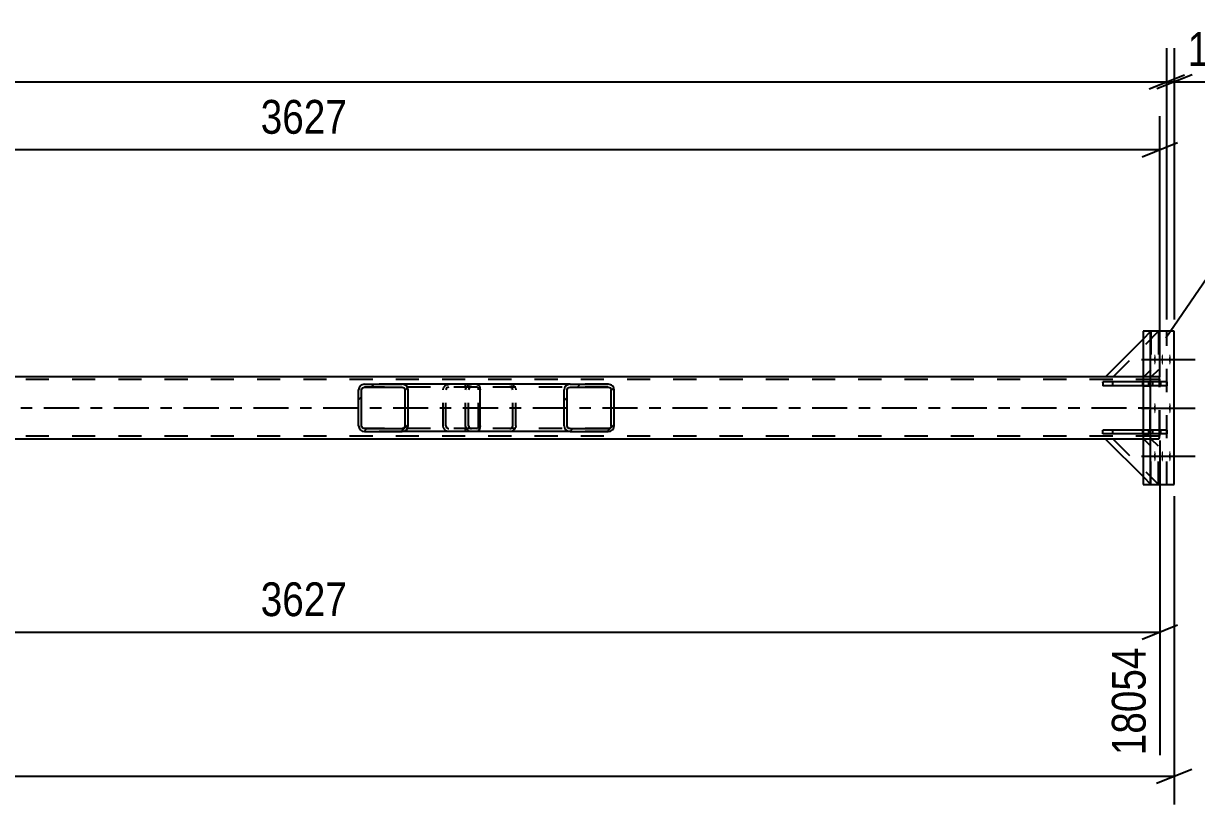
# Model space of a CAD drawing. Header units: millimetres. Extents: x 0 to 841, y 0 to 594.
# Drawn here: x 628.3 to 727.7, y 231.9 to 298.1 of the extents above; entities that cross this region are included whole.
import ezdxf

# ---------------------------------------------------------------- set-up
doc = ezdxf.new("R2010")
doc.units = ezdxf.units.MM
doc.linetypes.add('DXK_LINE_DOT2', pattern=[3.9198, 1.9599, -1.9599])
doc.linetypes.add('DXK_LINE_DOT3', pattern=[5.9187, 2.979, -0.9799, 0.9799, -0.9799])
doc.styles.add('Arial Narrow', font='ARIALN.TTF', dxfattribs={"height": 0.2})

# ---------------------------------------------------------------- blocks, each defined once
blk = doc.blocks.new('Part-232924665-3638 - 3479')
at = {"color": 7, "linetype": 'DXK_LINE_DOT2'}
for p, q in [((725.179, 263.66), (720.585, 263.66)), ((720.585, 263.66), (720.585, 263.34)), ((723.985, 263.34), (723.985, 263.66)), ((724.678, 263.34), (724.678, 263.66)), ((725.179, 263.66), (725.179, 263.34)), ((725.179, 263.34), (720.585, 263.34))]:
    blk.add_line(p, q, dxfattribs=at)
blk = doc.blocks.new('Bolt-232924665-3499 - 3479')
at = {"linetype": 'Continuous'}
for points in [[(724.098, 269.64), (724.099, 269.731), (724.104, 269.819), (724.111, 269.898), (724.12, 269.967), (724.132, 270.021), (724.145, 270.058), (724.159, 270.077), (724.173, 270.077), (724.187, 270.058), (724.2, 270.021), (724.212, 269.967), (724.221, 269.898), (724.228, 269.819), (724.233, 269.731), (724.234, 269.64), (724.233, 269.548), (724.228, 269.461), (724.221, 269.381), (724.212, 269.313), (724.2, 269.259), (724.187, 269.221), (724.173, 269.202), (724.159, 269.202), (724.145, 269.221), (724.132, 269.259), (724.12, 269.313), (724.111, 269.381), (724.104, 269.461), (724.099, 269.548)], [(724.73, 269.64), (724.732, 269.731), (724.736, 269.819), (724.743, 269.898), (724.753, 269.967), (724.764, 270.021), (724.778, 270.058), (724.791, 270.077), (724.806, 270.077), (724.82, 270.058), (724.833, 270.021), (724.844, 269.967), (724.854, 269.898), (724.861, 269.819), (724.865, 269.731), (724.867, 269.64), (724.865, 269.548), (724.861, 269.461), (724.854, 269.381), (724.844, 269.313), (724.833, 269.259), (724.82, 269.221), (724.806, 269.202), (724.791, 269.202), (724.778, 269.221), (724.764, 269.259), (724.753, 269.313), (724.743, 269.381), (724.736, 269.461), (724.732, 269.548)], [(725.369, 269.64), (725.371, 269.731), (725.375, 269.819), (725.382, 269.898), (725.392, 269.967), (725.403, 270.021), (725.416, 270.058), (725.43, 270.077), (725.445, 270.077), (725.458, 270.058), (725.472, 270.021), (725.483, 269.967), (725.493, 269.898), (725.5, 269.819), (725.504, 269.731), (725.506, 269.64), (725.504, 269.548), (725.5, 269.461), (725.493, 269.381), (725.483, 269.313), (725.472, 269.259), (725.458, 269.221), (725.445, 269.202), (725.43, 269.202), (725.416, 269.221), (725.403, 269.259), (725.392, 269.313), (725.382, 269.381), (725.375, 269.461), (725.371, 269.548)], [(724.098, 265.52), (724.099, 265.611), (724.104, 265.699), (724.111, 265.778), (724.12, 265.847), (724.132, 265.901), (724.145, 265.938), (724.159, 265.957), (724.173, 265.957), (724.187, 265.938), (724.2, 265.901), (724.212, 265.847), (724.221, 265.778), (724.228, 265.699), (724.233, 265.611), (724.234, 265.52), (724.233, 265.428), (724.228, 265.341), (724.221, 265.261), (724.212, 265.193), (724.2, 265.139), (724.187, 265.101), (724.173, 265.082), (724.159, 265.082), (724.145, 265.101), (724.132, 265.139), (724.12, 265.193), (724.111, 265.261), (724.104, 265.341), (724.099, 265.428)], [(725.369, 265.52), (725.371, 265.611), (725.375, 265.699), (725.382, 265.778), (725.392, 265.847), (725.403, 265.901), (725.416, 265.938), (725.43, 265.957), (725.445, 265.957), (725.458, 265.938), (725.472, 265.901), (725.483, 265.847), (725.493, 265.778), (725.5, 265.699), (725.504, 265.611), (725.506, 265.52), (725.504, 265.428), (725.5, 265.341), (725.493, 265.261), (725.483, 265.193), (725.472, 265.139), (725.458, 265.101), (725.445, 265.082), (725.43, 265.082), (725.416, 265.101), (725.403, 265.139), (725.392, 265.193), (725.382, 265.261), (725.375, 265.341), (725.371, 265.428)], [(724.098, 261.44), (724.099, 261.531), (724.104, 261.619), (724.111, 261.698), (724.12, 261.767), (724.132, 261.821), (724.145, 261.858), (724.159, 261.877), (724.173, 261.877), (724.187, 261.858), (724.2, 261.821), (724.212, 261.767), (724.221, 261.698), (724.228, 261.619), (724.233, 261.531), (724.234, 261.44), (724.233, 261.348), (724.228, 261.261), (724.221, 261.181), (724.212, 261.113), (724.2, 261.059), (724.187, 261.021), (724.173, 261.002), (724.159, 261.002), (724.145, 261.021), (724.132, 261.059), (724.12, 261.113), (724.111, 261.181), (724.104, 261.261), (724.099, 261.348)], [(724.73, 261.44), (724.732, 261.531), (724.736, 261.619), (724.743, 261.698), (724.753, 261.767), (724.764, 261.821), (724.778, 261.858), (724.791, 261.877), (724.806, 261.877), (724.82, 261.858), (724.833, 261.821), (724.844, 261.767), (724.854, 261.698), (724.861, 261.619), (724.865, 261.531), (724.867, 261.44), (724.865, 261.348), (724.861, 261.261), (724.854, 261.181), (724.844, 261.113), (724.833, 261.059), (724.82, 261.021), (724.806, 261.002), (724.791, 261.002), (724.778, 261.021), (724.764, 261.059), (724.753, 261.113), (724.743, 261.181), (724.736, 261.261), (724.732, 261.348)], [(725.369, 261.44), (725.371, 261.531), (725.375, 261.619), (725.382, 261.698), (725.392, 261.767), (725.403, 261.821), (725.416, 261.858), (725.43, 261.877), (725.445, 261.877), (725.458, 261.858), (725.472, 261.821), (725.483, 261.767), (725.493, 261.698), (725.5, 261.619), (725.504, 261.531), (725.506, 261.44), (725.504, 261.348), (725.5, 261.261), (725.493, 261.181), (725.483, 261.113), (725.472, 261.059), (725.458, 261.021), (725.445, 261.002), (725.43, 261.002), (725.416, 261.021), (725.403, 261.059), (725.392, 261.113), (725.382, 261.181), (725.375, 261.261), (725.371, 261.348)]]:
    blk.add_hatch(color=1, dxfattribs=at).paths.add_polyline_path(points)
at = {"color": 1, "linetype": 'Continuous'}
for p, q in [((723.02, 269.64), (726.3, 269.64)), ((723.653, 269.64), (726.932, 269.64)), ((724.291, 269.64), (727.571, 269.64)), ((723.02, 265.52), (726.3, 265.52)), ((724.291, 265.52), (727.571, 265.52)), ((723.02, 261.44), (726.3, 261.44)), ((723.653, 261.44), (726.932, 261.44)), ((724.291, 261.44), (727.571, 261.44))]:
    blk.add_line(p, q, dxfattribs=at)
blk = doc.blocks.new('Part-232924665-3504 - 3479')
at = {"color": 2, "linetype": 'Continuous'}
for p, q in [((719.756, 263.38), (719.756, 263.66)), ((723.162, 263.66), (719.756, 263.66)), ((723.162, 263.34), (723.162, 263.66)), ((719.756, 263.34), (719.756, 263.378)), ((723.162, 263.34), (719.756, 263.34))]:
    blk.add_line(p, q, dxfattribs=at)
at = {"color": 7, "linetype": 'DXK_LINE_DOT2'}
for p, q in [((723.156, 263.34), (723.156, 263.66)), ((723.162, 263.66), (723.162, 263.66)), ((723.663, 263.66), (723.162, 263.66)), ((723.663, 263.34), (723.663, 263.66)), ((719.756, 263.378), (719.756, 263.38)), ((723.162, 263.34), (723.162, 263.34)), ((723.162, 263.34), (723.663, 263.34))]:
    blk.add_line(p, q, dxfattribs=at)
blk = doc.blocks.new('Part-232924665-3507 - 3479')
at = {"color": 2, "linetype": 'Continuous'}
for p, q in [((719.756, 267.702), (719.756, 267.74)), ((723.162, 267.74), (719.756, 267.74)), ((719.756, 267.7), (719.756, 267.42)), ((723.162, 267.42), (723.162, 267.74)), ((723.162, 267.42), (719.756, 267.42))]:
    blk.add_line(p, q, dxfattribs=at)
at = {"color": 7, "linetype": 'DXK_LINE_DOT2'}
for p, q in [((719.756, 267.702), (719.756, 267.7)), ((723.156, 267.42), (723.156, 267.74)), ((723.162, 267.74), (723.162, 267.74)), ((723.663, 267.74), (723.162, 267.74)), ((723.663, 267.42), (723.663, 267.74)), ((723.162, 267.42), (723.162, 267.42)), ((723.162, 267.42), (723.663, 267.42))]:
    blk.add_line(p, q, dxfattribs=at)
blk = doc.blocks.new('Part-232924665-3510 - 3479')
at = {"color": 2, "linetype": 'Continuous'}
for p, q in [((723.162, 262.9), (719.987, 262.9)), ((719.987, 262.9), (723.162, 259.71))]:
    blk.add_line(p, q, dxfattribs=at)
at = {"color": 7, "linetype": 'DXK_LINE_DOT2'}
for p, q in [((723.229, 262.9), (723.162, 262.9)), ((723.829, 262.3), (723.229, 262.9)), ((723.829, 259.04), (723.829, 262.3)), ((723.162, 259.71), (723.829, 259.04))]:
    blk.add_line(p, q, dxfattribs=at)
blk = doc.blocks.new('Part-232924665-3513 - 3479')
at = {"color": 7, "linetype": 'DXK_LINE_DOT2'}
for p, q in [((723.862, 262.9), (720.62, 262.9)), ((720.62, 262.9), (724.462, 259.04)), ((724.462, 262.3), (723.862, 262.9)), ((724.462, 259.04), (724.462, 262.3))]:
    blk.add_line(p, q, dxfattribs=at)
blk = doc.blocks.new('Part-232924665-3516 - 3479')
at = {"color": 7, "linetype": 'DXK_LINE_DOT2'}
for p, q in [((723.162, 271.369), (723.829, 272.04)), ((723.829, 272.04), (723.829, 268.78)), ((723.829, 268.78), (723.229, 268.18)), ((723.229, 268.18), (723.162, 268.18))]:
    blk.add_line(p, q, dxfattribs=at)
at = {"color": 2, "linetype": 'Continuous'}
for p, q in [((719.987, 268.18), (723.162, 271.369)), ((723.162, 268.18), (719.987, 268.18))]:
    blk.add_line(p, q, dxfattribs=at)
blk = doc.blocks.new('Part-232924665-3519 - 3479')
at = {"color": 7, "linetype": 'DXK_LINE_DOT2'}
for p, q in [((720.62, 268.18), (724.462, 272.04)), ((724.462, 272.04), (724.462, 268.78)), ((724.462, 268.78), (723.862, 268.18)), ((723.862, 268.18), (720.62, 268.18))]:
    blk.add_line(p, q, dxfattribs=at)
blk = doc.blocks.new('Part-232924665-3641 - 3479')
at = {"color": 7, "linetype": 'DXK_LINE_DOT2'}
for p, q in [((725.179, 267.74), (720.585, 267.74)), ((720.585, 267.74), (720.585, 267.42)), ((723.985, 267.42), (723.985, 267.74)), ((724.678, 267.42), (724.678, 267.74)), ((725.179, 267.74), (725.179, 267.42)), ((725.179, 267.42), (720.585, 267.42))]:
    blk.add_line(p, q, dxfattribs=at)
blk = doc.blocks.new('Part-232924665-3683 - 3479')
at = {"color": 2, "linetype": 'Continuous'}
for p, q in [((725.81, 272.04), (723.162, 272.04)), ((723.162, 272.04), (723.162, 259.04)), ((723.794, 259.04), (723.794, 272.04)), ((725.81, 259.04), (725.81, 272.04)), ((723.162, 259.04), (725.81, 259.04))]:
    blk.add_line(p, q, dxfattribs=at)
at = {"color": 7, "linetype": 'DXK_LINE_DOT2'}
blk.add_line((725.177, 259.04), (725.177, 272.04), dxfattribs=at)
blk = doc.blocks.new('Part-232924665-3573 - 3479')
at = {"color": 7, "linetype": 'DXK_LINE_DOT2'}
for p, q in [((724.508, 267.94), (61.804, 267.94)), ((724.508, 268.18), (578.69, 268.18)), ((723.761, 267.884), (723.755, 267.7)), ((723.755, 263.38), (723.755, 267.7)), ((723.777, 268.039), (723.761, 267.884)), ((723.802, 268.143), (723.777, 268.039)), ((723.793, 267.7), (723.794, 267.735)), ((723.793, 263.38), (723.793, 267.7)), ((723.794, 267.735), (723.796, 267.792)), ((723.796, 267.792), (723.804, 267.87)), ((723.83, 268.18), (723.802, 268.143)), ((723.804, 267.87), (723.816, 267.922)), ((723.816, 267.922), (723.83, 267.94)), ((724.537, 268.143), (724.508, 268.18)), ((724.508, 267.94), (724.523, 267.922)), ((724.523, 267.922), (724.535, 267.87)), ((724.535, 267.87), (724.543, 267.792)), ((724.562, 268.039), (724.537, 268.143)), ((724.543, 267.792), (724.546, 267.7)), ((724.546, 263.38), (724.546, 267.7)), ((724.578, 267.884), (724.562, 268.039)), ((724.584, 267.7), (724.578, 267.884)), ((724.584, 263.38), (724.584, 267.7)), ((724.508, 263.14), (61.804, 263.14)), ((724.508, 262.9), (719.987, 262.9)), ((723.755, 263.38), (723.761, 263.196)), ((723.761, 263.196), (723.777, 263.04)), ((723.777, 263.04), (723.802, 262.936)), ((723.796, 263.288), (723.793, 263.38)), ((723.804, 263.21), (723.796, 263.288)), ((723.802, 262.936), (723.83, 262.9)), ((723.816, 263.158), (723.804, 263.21)), ((723.83, 263.14), (723.816, 263.158)), ((724.523, 263.158), (724.508, 263.14)), ((724.508, 262.9), (724.537, 262.936)), ((724.535, 263.21), (724.523, 263.158)), ((724.543, 263.288), (724.535, 263.21)), ((724.537, 262.936), (724.562, 263.04)), ((724.546, 263.38), (724.543, 263.288)), ((724.562, 263.04), (724.578, 263.196)), ((724.578, 263.196), (724.584, 263.38))]:
    blk.add_line(p, q, dxfattribs=at)
at = {"color": 2, "linetype": 'Continuous'}
for p, q in [((719.987, 268.18), (584.69, 268.18)), ((719.987, 262.9), (584.69, 262.9))]:
    blk.add_line(p, q, dxfattribs=at)
at = {"color": 7, "linetype": 'DXK_LINE_DOT3'}
blk.add_line((61.804, 265.54), (724.169, 265.54), dxfattribs=at)
blk = doc.blocks.new('Part-232924665-3708 - 3479')
at = {"linetype": 'Continuous'}
h = blk.add_hatch(dxfattribs=at)
h.set_pattern_fill('', scale=0.7, style=0, pattern_type=0)
h.set_pattern_definition([(45, (678.3102, 267.2436), (-1.57154, 1.57154), [])])
h.paths.add_polyline_path([(678.349, 267.06), (678.31, 267.244), (678.199, 267.399), (678.034, 267.503), (677.838, 267.54), (674.603, 267.54), (674.408, 267.503), (674.242, 267.399), (674.131, 267.244), (674.092, 267.06), (674.092, 264.02), (674.131, 263.836), (674.242, 263.68), (674.408, 263.576), (674.603, 263.54), (677.838, 263.54), (678.034, 263.576), (678.199, 263.68), (678.31, 263.836), (678.349, 264.02)])
h.paths.add_polyline_path([(678.074, 263.928), (678.019, 263.85), (677.936, 263.798), (677.838, 263.78), (674.603, 263.78), (674.505, 263.798), (674.423, 263.85), (674.367, 263.928), (674.348, 264.02), (674.348, 267.06), (674.367, 267.152), (674.423, 267.23), (674.505, 267.282), (674.603, 267.3), (677.838, 267.3), (677.936, 267.282), (678.019, 267.23), (678.074, 267.152), (678.094, 267.06), (678.094, 264.02)])
at = {"color": 7, "linetype": 'DXK_LINE_DOT2'}
for p, q in [((666.058, 267.503), (666.254, 267.54)), ((666.699, 267.54), (666.254, 267.54)), ((669.489, 267.54), (669.684, 267.503)), ((677.838, 267.54), (674.603, 267.54)), ((665.743, 267.06), (665.782, 267.244)), ((665.743, 264.02), (665.743, 267.06)), ((666.018, 267.152), (665.998, 267.06)), ((665.998, 264.02), (665.998, 267.06)), ((666.073, 267.23), (666.018, 267.152)), ((666.156, 267.282), (666.073, 267.23)), ((666.254, 267.3), (666.156, 267.282)), ((677.838, 267.3), (666.254, 267.3)), ((669.587, 267.282), (669.489, 267.3)), ((669.67, 267.23), (669.587, 267.282)), ((669.725, 267.152), (669.67, 267.23)), ((669.744, 267.06), (669.725, 267.152)), ((669.744, 264.02), (669.744, 267.06)), ((669.961, 267.244), (670, 267.06)), ((670, 264.02), (670, 267.06)), ((665.782, 263.836), (665.743, 264.02)), ((665.998, 264.02), (666.018, 263.928)), ((666.018, 263.928), (666.073, 263.85)), ((666.254, 263.54), (666.058, 263.576)), ((666.073, 263.85), (666.156, 263.798)), ((666.156, 263.798), (666.254, 263.78)), ((677.838, 263.78), (666.254, 263.78)), ((666.699, 263.54), (666.254, 263.54)), ((669.489, 263.78), (669.587, 263.798)), ((669.684, 263.576), (669.489, 263.54)), ((669.587, 263.798), (669.67, 263.85)), ((669.67, 263.85), (669.725, 263.928)), ((669.725, 263.928), (669.744, 264.02)), ((670, 264.02), (669.961, 263.836)), ((677.838, 263.54), (674.603, 263.54))]:
    blk.add_line(p, q, dxfattribs=at)
at = {"color": 2, "linetype": 'Continuous'}
for p, q in [((674.603, 267.54), (666.699, 267.54)), ((674.603, 267.54), (674.408, 267.503)), ((674.603, 267.54), (677.838, 267.54)), ((678.034, 267.503), (677.838, 267.54)), ((674.131, 267.244), (674.092, 267.06)), ((674.092, 264.02), (674.092, 267.06)), ((674.348, 267.06), (674.367, 267.152)), ((674.348, 264.02), (674.348, 267.06)), ((674.367, 267.152), (674.423, 267.23)), ((674.423, 267.23), (674.505, 267.282)), ((674.505, 267.282), (674.603, 267.3)), ((674.603, 267.3), (677.838, 267.3)), ((677.838, 267.3), (677.936, 267.282)), ((677.936, 267.282), (678.019, 267.23)), ((678.019, 267.23), (678.074, 267.152)), ((678.074, 267.152), (678.094, 267.06)), ((678.094, 264.02), (678.094, 267.06)), ((678.349, 267.06), (678.31, 267.244)), ((678.349, 264.02), (678.349, 267.06)), ((674.603, 263.54), (666.699, 263.54)), ((674.092, 264.02), (674.131, 263.836)), ((674.367, 263.928), (674.348, 264.02)), ((674.423, 263.85), (674.367, 263.928)), ((674.408, 263.576), (674.603, 263.54)), ((674.505, 263.798), (674.423, 263.85)), ((674.603, 263.78), (674.505, 263.798)), ((674.603, 263.78), (677.838, 263.78)), ((674.603, 263.54), (677.838, 263.54)), ((677.936, 263.798), (677.838, 263.78)), ((677.838, 263.54), (678.034, 263.576)), ((678.019, 263.85), (677.936, 263.798)), ((678.074, 263.928), (678.019, 263.85)), ((678.094, 264.02), (678.074, 263.928)), ((678.31, 263.836), (678.349, 264.02))]:
    blk.add_line(p, q, dxfattribs=at)
at = {"color": 7, "linetype": 'DXK_LINE_DOT2'}
for centre, start, end in [((666.234, 267.039), 110.75832, 155.68004), ((669.508, 267.039), 24.31996, 69.24168), ((666.234, 264.041), 204.31996, 249.24168), ((669.508, 264.041), 290.75832, 335.68004)]:
    blk.add_arc(centre, 0.496, start, end, dxfattribs=at)
at = {"color": 2, "linetype": 'Continuous'}
for centre, start, end in [((674.584, 267.039), 110.75832, 155.68004), ((677.858, 267.039), 24.31996, 69.24168), ((674.584, 264.041), 204.31996, 249.24168), ((677.858, 264.041), 290.75832, 335.68004)]:
    blk.add_arc(centre, 0.496, start, end, dxfattribs=at)
blk = doc.blocks.new('Part-232924665-3737 - 3479')
at = {"linetype": 'Continuous'}
h = blk.add_hatch(dxfattribs=at)
h.set_pattern_fill('', scale=0.7, style=0, pattern_type=0)
h.set_pattern_definition([(45, (660.832, 267.2436), (-1.57154, 1.57154), [])])
h.paths.add_polyline_path([(660.87, 267.06), (660.832, 267.244), (660.723, 267.399), (660.56, 267.503), (660.367, 267.54), (657.183, 267.54), (656.991, 267.503), (656.828, 267.399), (656.719, 267.244), (656.68, 267.06), (656.68, 264.02), (656.719, 263.836), (656.828, 263.68), (656.991, 263.576), (657.183, 263.54), (660.367, 263.54), (660.56, 263.576), (660.723, 263.68), (660.832, 263.836), (660.87, 264.02)])
h.paths.add_polyline_path([(660.6, 263.928), (660.545, 263.85), (660.464, 263.798), (660.367, 263.78), (657.183, 263.78), (657.087, 263.798), (657.005, 263.85), (656.951, 263.928), (656.932, 264.02), (656.932, 267.06), (656.951, 267.152), (657.005, 267.23), (657.087, 267.282), (657.183, 267.3), (660.367, 267.3), (660.464, 267.282), (660.545, 267.23), (660.6, 267.152), (660.619, 267.06), (660.619, 264.02)])
at = {"color": 2, "linetype": 'Continuous'}
for p, q in [((657.183, 267.54), (656.991, 267.503)), ((657.183, 267.54), (660.367, 267.54)), ((666.699, 267.54), (660.367, 267.54)), ((660.56, 267.503), (660.367, 267.54)), ((666.699, 267.54), (666.803, 267.503)), ((666.803, 267.503), (666.891, 267.399)), ((656.719, 267.244), (656.68, 267.06)), ((656.68, 264.02), (656.68, 267.06)), ((656.932, 267.06), (656.951, 267.152)), ((656.932, 264.02), (656.932, 267.06)), ((656.951, 267.152), (657.005, 267.23)), ((657.005, 267.23), (657.087, 267.282)), ((657.087, 267.282), (657.183, 267.3)), ((657.183, 267.3), (660.367, 267.3)), ((660.367, 267.3), (660.464, 267.282)), ((660.464, 267.282), (660.545, 267.23)), ((660.545, 267.23), (660.6, 267.152)), ((660.6, 267.152), (660.619, 267.06)), ((660.619, 264.02), (660.619, 267.06)), ((660.87, 267.06), (660.832, 267.244)), ((660.87, 264.02), (660.87, 267.06)), ((666.891, 267.399), (666.949, 267.244)), ((666.949, 267.244), (666.97, 267.06)), ((666.97, 264.02), (666.97, 267.06)), ((656.68, 264.02), (656.719, 263.836)), ((656.951, 263.928), (656.932, 264.02)), ((657.005, 263.85), (656.951, 263.928)), ((656.991, 263.576), (657.183, 263.54)), ((657.087, 263.798), (657.005, 263.85)), ((657.183, 263.78), (657.087, 263.798)), ((657.183, 263.78), (660.367, 263.78)), ((657.183, 263.54), (660.367, 263.54)), ((660.464, 263.798), (660.367, 263.78)), ((660.367, 263.54), (660.56, 263.576)), ((666.699, 263.54), (660.367, 263.54)), ((660.545, 263.85), (660.464, 263.798)), ((660.6, 263.928), (660.545, 263.85)), ((660.619, 264.02), (660.6, 263.928)), ((660.832, 263.836), (660.87, 264.02)), ((666.803, 263.576), (666.699, 263.54)), ((666.891, 263.68), (666.803, 263.576)), ((666.949, 263.836), (666.891, 263.68)), ((666.97, 264.02), (666.949, 263.836))]:
    blk.add_line(p, q, dxfattribs=at)
at = {"color": 7, "linetype": 'DXK_LINE_DOT2'}
for p, q in [((660.367, 267.54), (657.183, 267.54)), ((664.141, 267.503), (664.333, 267.54)), ((665.743, 267.3), (665.743, 267.54)), ((666.699, 267.3), (657.183, 267.3)), ((663.831, 267.06), (663.869, 267.244)), ((663.831, 264.02), (663.831, 267.06)), ((664.101, 267.152), (664.082, 267.06)), ((664.082, 264.02), (664.082, 267.06)), ((664.156, 267.23), (664.101, 267.152)), ((664.237, 267.282), (664.156, 267.23)), ((664.333, 267.3), (664.237, 267.282)), ((666.751, 267.282), (666.699, 267.3)), ((666.795, 267.23), (666.751, 267.282)), ((666.824, 267.152), (666.795, 267.23)), ((666.834, 267.06), (666.824, 267.152)), ((666.834, 264.02), (666.834, 267.06)), ((666.699, 263.78), (657.183, 263.78)), ((660.367, 263.54), (657.183, 263.54)), ((663.869, 263.836), (663.831, 264.02)), ((664.082, 264.02), (664.101, 263.928)), ((664.101, 263.928), (664.156, 263.85)), ((664.333, 263.54), (664.141, 263.576)), ((664.156, 263.85), (664.237, 263.798)), ((664.237, 263.798), (664.333, 263.78)), ((665.743, 263.54), (665.743, 263.78)), ((666.699, 263.78), (666.751, 263.798)), ((666.751, 263.798), (666.795, 263.85)), ((666.795, 263.85), (666.824, 263.928)), ((666.824, 263.928), (666.834, 264.02))]:
    blk.add_line(p, q, dxfattribs=at)
at = {"color": 2, "linetype": 'Continuous'}
for centre, start, end in [((657.169, 267.045), 111.1941, 156.15059), ((660.382, 267.045), 23.84941, 68.8059), ((657.169, 264.035), 203.84941, 248.8059), ((660.382, 264.035), 291.1941, 336.15059)]:
    blk.add_arc(centre, 0.492, start, end, dxfattribs=at)
at = {"color": 7, "linetype": 'DXK_LINE_DOT2'}
for centre, start, end in [((664.319, 267.045), 111.1941, 156.15059), ((664.319, 264.035), 203.84941, 248.8059)]:
    blk.add_arc(centre, 0.492, start, end, dxfattribs=at)
blk = doc.blocks.new('StraightDimension-232924665-17320 - 3479')
at = {"color": 7, "linetype": 'Continuous'}
for p, q in [((725.81, 258.04), (725.81, 231.899)), ((724.31, 233.699), (727.31, 234.899)), ((49.063, 234.299), (725.81, 234.299))]:
    blk.add_line(p, q, dxfattribs=at)
blk = doc.blocks.new('StraightDimension-232924665-29073 - 3479')
at = {"color": 7, "linetype": 'Continuous'}
for p, q in [((724.584, 262.788), (724.584, 236.088)), ((579.49, 261.5), (579.49, 236.088)), ((580.99, 247.129), (577.99, 245.929)), ((723.084, 245.929), (726.084, 247.129)), ((579.49, 246.529), (724.584, 246.529))]:
    blk.add_line(p, q, dxfattribs=at)
at = {"color": 0}
blk.add_wipeout([(656.293, 247.279), (656.293, 251.479), (647.781, 251.479), (647.781, 247.279)], dxfattribs=at)
at = {"color": 3, "style": 'Arial Narrow'}
blk.add_text('3627', height=2.8633, dxfattribs=at).set_placement((648.381, 247.879))
at = {"color": 0, "linetype": 'Continuous'}
blk.add_wipeout([(723.984, 245.829), (719.784, 245.829), (719.784, 235.488), (723.984, 235.488)], dxfattribs=at)
at = {"color": 3, "linetype": 'Continuous', "style": 'Arial Narrow'}
blk.add_text('18054', height=2.8633, rotation=90.00021, dxfattribs=at).set_placement((723.384, 236.088))
blk = doc.blocks.new('StraightDimension-232924665-29142 - 3479')
at = {"color": 7, "linetype": 'Continuous'}
for p, q in [((579.49, 269.58), (579.49, 290.292)), ((724.584, 268.137), (724.584, 290.292)), ((580.99, 288.042), (577.99, 286.842)), ((579.49, 287.442), (724.584, 287.442)), ((723.084, 286.842), (726.084, 288.042))]:
    blk.add_line(p, q, dxfattribs=at)
at = {"color": 0}
blk.add_wipeout([(656.293, 288.192), (656.293, 292.392), (647.781, 292.392), (647.781, 288.192)], dxfattribs=at)
at = {"color": 3, "style": 'Arial Narrow'}
blk.add_text('3627', height=2.8633, dxfattribs=at).set_placement((648.381, 288.792))
blk = doc.blocks.new('StraightDimension-232924665-29227 - 3479')
at = {"color": 7, "linetype": 'Continuous'}
for p, q in [((725.177, 273.041), (725.177, 296.045)), ((725.817, 273.041), (725.817, 296.045)), ((723.677, 292.595), (726.677, 293.795)), ((727.317, 293.795), (724.317, 292.595)), ((725.177, 293.195), (725.817, 293.195)), ((725.817, 293.195), (731.724, 293.195)), ((725.817, 293.195), (731.724, 293.195))]:
    blk.add_line(p, q, dxfattribs=at)
at = {"color": 0}
blk.add_wipeout([(731.199, 293.945), (731.199, 298.145), (726.342, 298.145), (726.342, 293.945)], dxfattribs=at)
at = {"color": 3, "style": 'Arial Narrow'}
blk.add_text('16', height=2.8633, dxfattribs=at).set_placement((726.942, 294.545))
blk = doc.blocks.new('StraightDimension-232924665-29228 - 3479')
at = {"color": 7, "linetype": 'Continuous'}
for p, q in [((725.177, 273.041), (725.177, 296.045)), ((723.677, 292.595), (726.677, 293.795)), ((49.704, 293.195), (725.177, 293.195))]:
    blk.add_line(p, q, dxfattribs=at)
blk = doc.blocks.new('Mark-232924665-3679 - 3479')
at = {"color": 30, "linetype": 'Continuous'}
for p, q in [((725.104, 271.491), (729.635, 278.137)), ((729.635, 278.137), (737.046, 278.137))]:
    blk.add_line(p, q, dxfattribs=at)
at = {"color": 0}
blk.add_wipeout([(736.446, 278.737), (736.446, 281.737), (730.235, 281.737), (730.235, 278.737)], dxfattribs=at)
blk.add_wipeout([(736.446, 278.737), (736.446, 281.737), (730.235, 281.737), (730.235, 278.737)], dxfattribs=at)
at = {"color": 3, "style": 'Arial Narrow'}
blk.add_text('SP4', height=2.8633, dxfattribs=at).set_placement((730.235, 278.737))

msp = doc.modelspace()

# ---------------------------------------------------------------- block references
for name in ['Part-232924665-3516 - 3479', 'Part-232924665-3519 - 3479', 'Part-232924665-3683 - 3479', 'Bolt-232924665-3499 - 3479', 'Part-232924665-3573 - 3479', 'Part-232924665-3737 - 3479', 'Part-232924665-3708 - 3479', 'Part-232924665-3507 - 3479', 'Part-232924665-3641 - 3479', 'Part-232924665-3504 - 3479', 'Part-232924665-3638 - 3479', 'Part-232924665-3510 - 3479', 'Part-232924665-3513 - 3479', 'StraightDimension-232924665-17320 - 3479']:
    msp.add_blockref(name, (0, 0))

# ---------------------------------------------------------------- next in the draw order: block references
for name in ['StraightDimension-232924665-29142 - 3479', 'StraightDimension-232924665-29073 - 3479']:
    msp.add_blockref(name, (0, 0))

# ---------------------------------------------------------------- next in the draw order: block references
msp.add_blockref('StraightDimension-232924665-29227 - 3479', (0, 0))

# ---------------------------------------------------------------- next in the draw order: block references
msp.add_blockref('StraightDimension-232924665-29228 - 3479', (0, 0))

# ---------------------------------------------------------------- next in the draw order: block references
msp.add_blockref('Mark-232924665-3679 - 3479', (0, 0))

doc.saveas('drawing.dxf')
